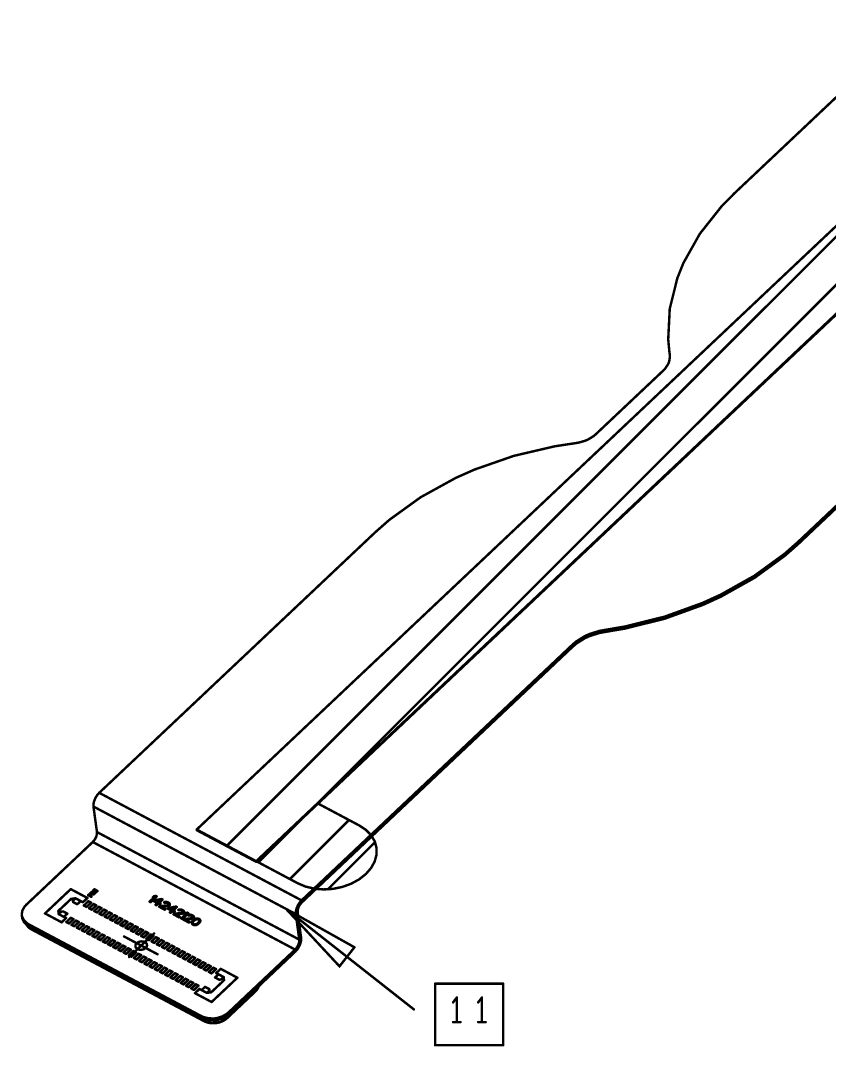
# Model space of a CAD drawing. Header units: millimetres. Extents: x 3362 to 3827, y -139 to 191.
# Drawn here: x 3568.8 to 3610.6, y 104.8 to 157.8 of the extents above; entities that cross this region are included whole.
import ezdxf

# ---------------------------------------------------------------- set-up
doc = ezdxf.new("R2010")
doc.units = ezdxf.units.MM
doc.header["$LTSCALE"] = 23.1
doc.layers.get('0').update_dxf_attribs({"linetype": 'CONTINUOUS'})

# ---------------------------------------------------------------- blocks, each defined once
blk = doc.blocks.new('PAD_R1')
at = {"const_width": 0.5}
blk.add_lwpolyline([(0.25, 0, 1), (-0.25, 0, 1)], format="xyb", close=True, dxfattribs=at)

msp = doc.modelspace()

# ---------------------------------------------------------------- linework, layer by layer
at = {"const_width": 0.127}
for points in [[(3605.699, 148.845), (3615.078, 157.698)], [(3619.162, 154.904), (3577.931, 115.984)], [(3579.495, 115.152), (3619.217, 154.875)], [(3581.12, 114.288), (3620.842, 154.011)], [(3581.004, 114.35), (3622.234, 153.27)], [(3581.008, 114.315), (3622.239, 153.236)], [(3605.699, 148.845), (3605.036, 148.173), (3603.907, 146.748), (3603.059, 145.238), (3602.747, 144.46), (3602.354, 142.881), (3602.275, 141.297), (3602.337, 140.636)], [(3602.356, 140.502), (3602.363, 140.392), (3602.322, 140.145), (3602.274, 140.023), (3602.122, 139.793), (3602.022, 139.687)], [(3602.337, 140.636), (3602.356, 140.502)], [(3602.022, 139.687), (3598.538, 136.399)], [(3598.538, 136.399), (3598.423, 136.301), (3598.153, 136.133), (3598.002, 136.066), (3597.678, 135.97), (3597.51, 135.941)], [(3597.51, 135.941), (3596.426, 135.776), (3594.302, 135.28), (3592.272, 134.572), (3591.305, 134.142), (3589.494, 133.144), (3587.878, 131.977), (3587.154, 131.339)], [(3612.468, 134.132), (3608.985, 130.844)], [(3612.482, 134.029), (3608.999, 130.74)], [(3572.898, 117.88), (3587.154, 131.339)], [(3608.985, 130.844), (3608.284, 130.224), (3606.723, 129.089), (3604.977, 128.11), (3604.046, 127.686), (3602.089, 126.977), (3600.04, 126.467), (3598.993, 126.29)], [(3608.985, 130.844), (3608.999, 130.74)], [(3608.999, 130.74), (3608.297, 130.121), (3606.737, 128.985), (3604.991, 128.007), (3604.06, 127.582), (3602.104, 126.874), (3600.054, 126.364), (3599.007, 126.186)], [(3597.338, 125.536), (3597.525, 125.695), (3597.959, 125.967), (3598.201, 126.078), (3598.721, 126.24), (3598.993, 126.29)], [(3597.352, 125.433), (3597.539, 125.591), (3597.973, 125.864), (3598.215, 125.974), (3598.735, 126.137), (3599.007, 126.186)], [(3598.993, 126.29), (3599.007, 126.186)], [(3583.344, 112.326), (3597.338, 125.536)], [(3597.338, 125.536), (3597.352, 125.433)], [(3583.358, 112.222), (3597.352, 125.433)], [(3572.898, 117.88), (3572.792, 117.76), (3572.702, 117.615), (3572.637, 117.458), (3572.602, 117.306), (3572.601, 117.172)], [(3572.898, 117.88), (3583.344, 112.326)], [(3572.601, 117.172), (3583.047, 111.618)], [(3572.781, 115.855), (3572.601, 117.172)], [(3584.171, 117.339), (3586.321, 116.195)], [(3577.936, 115.949), (3577.931, 115.984)], [(3577.931, 115.984), (3581.004, 114.35), (3583.155, 113.206)], [(3582.745, 113.424), (3585.795, 116.475)], [(3583.155, 113.206), (3583.558, 113.036), (3584.006, 112.93), (3584.482, 112.891), (3584.976, 112.922), (3585.453, 113.021), (3585.902, 113.184), (3586.307, 113.404), (3586.658, 113.68), (3586.929, 113.989), (3587.117, 114.326), (3587.214, 114.677), (3587.215, 115.036), (3587.122, 115.375), (3586.938, 115.688), (3586.67, 115.964), (3586.321, 116.195)], [(3572.781, 115.855), (3572.778, 115.746), (3572.746, 115.622), (3572.719, 115.558), (3572.649, 115.438), (3572.565, 115.34)], [(3583.227, 110.3), (3572.781, 115.855)], [(3577.936, 115.949), (3581.008, 114.315)], [(3569.126, 112.094), (3572.565, 115.34)], [(3583.012, 109.785), (3572.565, 115.34)], [(3584.705, 112.896), (3587.14, 115.331)], [(3581.008, 114.315), (3581.004, 114.35)], [(3570.098, 111.651), (3571.428, 112.907)], [(3571.428, 112.907), (3572.289, 112.449)], [(3572.58, 112.832), (3572.596, 112.847)], [(3572.715, 112.76), (3572.58, 112.832)], [(3572.596, 112.847), (3572.755, 112.763)], [(3572.634, 112.883), (3572.651, 112.898)], [(3572.641, 112.855), (3572.634, 112.883)], [(3572.668, 112.841), (3572.641, 112.855)], [(3572.651, 112.898), (3572.809, 112.814)], [(3572.661, 112.869), (3572.668, 112.841)], [(3572.793, 112.799), (3572.661, 112.869)], [(3572.809, 112.814), (3572.793, 112.799)], [(3571.446, 112.402), (3570.787, 111.78)], [(3571.673, 112.435), (3571.446, 112.402)], [(3571.54, 112.31), (3571.673, 112.435)], [(3571.55, 112.239), (3571.54, 112.31)], [(3572.058, 112.231), (3571.673, 112.435)], [(3571.942, 112.292), (3571.765, 112.125)], [(3572.289, 112.449), (3572.058, 112.231)], [(3572.105, 112.061), (3572.339, 112.282)], [(3572.327, 112.593), (3572.392, 112.654)], [(3572.485, 112.508), (3572.327, 112.593)], [(3572.339, 112.282), (3572.478, 112.209)], [(3572.412, 112.648), (3572.36, 112.599)], [(3572.36, 112.599), (3572.41, 112.572)], [(3572.392, 112.654), (3572.409, 112.665), (3572.43, 112.67)], [(3572.41, 112.572), (3572.462, 112.621)], [(3572.423, 112.654), (3572.412, 112.648)], [(3572.435, 112.655), (3572.423, 112.654)], [(3572.43, 112.67), (3572.452, 112.671)], [(3572.48, 112.608), (3572.431, 112.561)], [(3572.431, 112.561), (3572.502, 112.524)], [(3572.448, 112.653), (3572.435, 112.655)], [(3572.458, 112.647), (3572.448, 112.653)], [(3572.449, 112.708), (3572.465, 112.724)], [(3572.608, 112.624), (3572.449, 112.708)], [(3572.452, 112.671), (3572.464, 112.668)], [(3572.466, 112.639), (3572.458, 112.647)], [(3572.462, 112.621), (3572.467, 112.63)], [(3572.464, 112.668), (3572.478, 112.661)], [(3572.465, 112.724), (3572.624, 112.639)], [(3572.467, 112.63), (3572.466, 112.639)], [(3572.478, 112.661), (3572.485, 112.653)], [(3572.49, 112.622), (3572.48, 112.608)], [(3572.485, 112.653), (3572.491, 112.638)], [(3572.502, 112.524), (3572.485, 112.508)], [(3572.487, 112.744), (3572.512, 112.767)], [(3572.646, 112.66), (3572.487, 112.744)], [(3572.491, 112.638), (3572.49, 112.622)], [(3572.512, 112.767), (3572.715, 112.76)], [(3572.524, 112.749), (3572.662, 112.675)], [(3572.73, 112.74), (3572.524, 112.749)], [(3572.624, 112.639), (3572.608, 112.624)], [(3572.662, 112.675), (3572.646, 112.66)], [(3572.755, 112.763), (3572.73, 112.74)], [(3575.5, 112.26), (3575.763, 112.508)], [(3575.548, 112.234), (3575.5, 112.26)], [(3575.865, 112.533), (3575.548, 112.234)], [(3575.668, 112.489), (3575.721, 112.54)], [(3575.763, 112.508), (3575.668, 112.489)], [(3575.706, 112.289), (3575.747, 112.327)], [(3575.899, 112.187), (3575.706, 112.289)], [(3575.721, 112.54), (3575.817, 112.559)], [(3575.747, 112.327), (3576.121, 112.397)], [(3575.803, 112.298), (3576.067, 112.346)], [(3575.939, 112.225), (3575.803, 112.298)], [(3575.817, 112.559), (3575.865, 112.533)], [(3576.067, 112.346), (3575.939, 112.225)], [(3576.169, 112.371), (3575.987, 112.2)], [(3576.121, 112.397), (3576.169, 112.371)], [(3583.047, 111.618), (3583.048, 111.751), (3583.083, 111.903), (3583.149, 112.06), (3583.239, 112.206), (3583.344, 112.326)], [(3583.344, 112.326), (3583.358, 112.222)], [(3569.126, 112.094), (3569.044, 112.004), (3568.932, 111.808), (3568.899, 111.602), (3568.903, 111.55)], [(3570.787, 111.78), (3570.806, 111.616)], [(3570.939, 111.742), (3570.806, 111.616)], [(3571.037, 111.755), (3570.939, 111.742)], [(3571.252, 111.641), (3571.037, 111.755)], [(3571.765, 112.125), (3571.55, 112.239)], [(3572.243, 111.987), (3572.105, 112.061)], [(3572.478, 112.209), (3572.243, 111.987)], [(3572.374, 111.918), (3572.608, 112.139)], [(3572.512, 111.844), (3572.374, 111.918)], [(3572.747, 112.066), (3572.512, 111.844)], [(3572.608, 112.139), (3572.747, 112.066)], [(3572.643, 111.775), (3572.877, 111.996)], [(3572.781, 111.701), (3572.643, 111.775)], [(3573.015, 111.923), (3572.781, 111.701)], [(3572.877, 111.996), (3573.015, 111.923)], [(3572.912, 111.632), (3573.146, 111.853)], [(3573.284, 111.78), (3573.05, 111.558)], [(3573.146, 111.853), (3573.284, 111.78)], [(3575.804, 112.098), (3575.899, 112.187)], [(3575.852, 112.073), (3575.804, 112.098)], [(3575.947, 112.162), (3575.852, 112.073)], [(3576.027, 112.119), (3575.947, 112.162)], [(3575.987, 112.2), (3576.067, 112.157)], [(3575.996, 111.996), (3576.03, 112.028)], [(3576.284, 111.843), (3575.996, 111.996)], [(3576.067, 112.157), (3576.027, 112.119)], [(3576.03, 112.028), (3576.422, 112.068)], [(3576.442, 112.027), (3576.094, 111.994)], [(3576.094, 111.994), (3576.318, 111.875)], [(3576.247, 112.221), (3576.282, 112.242)], [(3576.287, 112.199), (3576.247, 112.221)], [(3576.282, 112.242), (3576.34, 112.25)], [(3576.318, 111.875), (3576.284, 111.843)], [(3576.323, 112.21), (3576.287, 112.199)], [(3576.36, 112.21), (3576.323, 112.21)], [(3576.34, 112.25), (3576.386, 112.246)], [(3576.407, 112.195), (3576.36, 112.21)], [(3576.386, 112.246), (3576.449, 112.223)], [(3576.439, 112.178), (3576.407, 112.195)], [(3576.422, 112.068), (3576.465, 112.085)], [(3576.472, 112.15), (3576.439, 112.178)], [(3576.478, 112.038), (3576.442, 112.027)], [(3576.443, 111.898), (3576.483, 111.936)], [(3576.635, 111.796), (3576.443, 111.898)], [(3576.449, 112.223), (3576.481, 112.206)], [(3576.465, 112.085), (3576.479, 112.097)], [(3576.483, 112.125), (3576.472, 112.15)], [(3576.479, 112.097), (3576.483, 112.125)], [(3576.513, 112.059), (3576.478, 112.038)], [(3576.481, 112.206), (3576.522, 112.174)], [(3576.483, 111.936), (3576.857, 112.006)], [(3576.527, 112.072), (3576.513, 112.059)], [(3576.522, 112.174), (3576.541, 112.144)], [(3576.546, 112.101), (3576.527, 112.072)], [(3576.539, 111.906), (3576.803, 111.955)], [(3576.675, 111.834), (3576.539, 111.906)], [(3576.541, 112.144), (3576.546, 112.101)], [(3576.54, 111.707), (3576.635, 111.796)], [(3576.683, 111.77), (3576.588, 111.681)], [(3576.803, 111.955), (3576.675, 111.834)], [(3576.763, 111.728), (3576.683, 111.77)], [(3576.905, 111.98), (3576.723, 111.808)], [(3576.723, 111.808), (3576.803, 111.766)], [(3576.803, 111.766), (3576.763, 111.728)], [(3576.857, 112.006), (3576.905, 111.98)], [(3576.983, 111.829), (3577.018, 111.85)], [(3577.023, 111.808), (3576.983, 111.829)], [(3577.018, 111.85), (3577.077, 111.859)], [(3577.059, 111.819), (3577.023, 111.808)], [(3577.096, 111.818), (3577.059, 111.819)], [(3577.077, 111.859), (3577.122, 111.855)], [(3577.143, 111.804), (3577.096, 111.818)], [(3577.122, 111.855), (3577.185, 111.831)], [(3577.175, 111.787), (3577.143, 111.804)], [(3577.209, 111.759), (3577.175, 111.787)], [(3577.185, 111.831), (3577.217, 111.814)], [(3577.219, 111.734), (3577.209, 111.759)], [(3577.215, 111.706), (3577.219, 111.734)], [(3577.217, 111.814), (3577.258, 111.782)], [(3577.258, 111.782), (3577.277, 111.753)], [(3577.277, 111.753), (3577.282, 111.71)], [(3582.545, 111.885), (3589.144, 106.696)], [(3586.076, 109.904), (3582.545, 111.885)], [(3582.545, 111.885), (3585.303, 108.921), (3586.076, 109.904)], [(3583.142, 111.707), (3583.143, 111.804), (3583.168, 111.915), (3583.216, 112.029), (3583.282, 112.135), (3583.358, 112.222)], [(3568.917, 111.446), (3568.903, 111.55)], [(3568.903, 111.55), (3568.912, 111.501)], [(3568.912, 111.501), (3568.999, 111.311)], [(3568.917, 111.446), (3568.926, 111.397), (3569.013, 111.207), (3569.172, 111.048), (3569.275, 110.984)], [(3568.999, 111.311), (3569.158, 111.151), (3569.261, 111.087)], [(3570.958, 111.194), (3570.098, 111.651)], [(3570.806, 111.616), (3571.19, 111.412)], [(3571.19, 111.412), (3570.958, 111.194)], [(3571.075, 111.473), (3571.252, 111.641)], [(3571.434, 111.427), (3571.2, 111.206)], [(3571.2, 111.206), (3571.338, 111.132)], [(3571.338, 111.132), (3571.572, 111.354)], [(3571.572, 111.354), (3571.434, 111.427)], [(3571.703, 111.284), (3571.468, 111.063)], [(3571.607, 110.989), (3571.841, 111.211)], [(3571.841, 111.211), (3571.703, 111.284)], [(3573.05, 111.558), (3572.912, 111.632)], [(3573.18, 111.489), (3573.415, 111.71)], [(3573.319, 111.415), (3573.18, 111.489)], [(3573.553, 111.637), (3573.319, 111.415)], [(3573.415, 111.71), (3573.553, 111.637)], [(3573.449, 111.346), (3573.684, 111.567)], [(3573.588, 111.273), (3573.449, 111.346)], [(3573.822, 111.494), (3573.588, 111.273)], [(3573.684, 111.567), (3573.822, 111.494)], [(3573.718, 111.203), (3573.953, 111.424)], [(3573.857, 111.13), (3573.718, 111.203)], [(3574.091, 111.351), (3573.857, 111.13)], [(3573.953, 111.424), (3574.091, 111.351)], [(3574.221, 111.281), (3573.987, 111.06)], [(3574.125, 110.987), (3574.36, 111.208)], [(3574.36, 111.208), (3574.221, 111.281)], [(3576.588, 111.681), (3576.54, 111.707)], [(3576.732, 111.605), (3576.766, 111.636)], [(3577.02, 111.451), (3576.732, 111.605)], [(3576.766, 111.636), (3577.158, 111.676)], [(3577.178, 111.636), (3576.83, 111.602)], [(3576.83, 111.602), (3577.054, 111.483)], [(3577.054, 111.483), (3577.02, 111.451)], [(3577.132, 111.392), (3577.395, 111.64)], [(3577.18, 111.366), (3577.132, 111.392)], [(3577.158, 111.676), (3577.201, 111.693)], [(3577.214, 111.646), (3577.178, 111.636)], [(3577.497, 111.665), (3577.18, 111.366)], [(3577.201, 111.693), (3577.215, 111.706)], [(3577.249, 111.668), (3577.214, 111.646)], [(3577.244, 111.332), (3577.278, 111.364)], [(3577.532, 111.179), (3577.244, 111.332)], [(3577.263, 111.681), (3577.249, 111.668)], [(3577.282, 111.71), (3577.263, 111.681)], [(3577.278, 111.364), (3577.67, 111.404)], [(3577.3, 111.621), (3577.354, 111.672)], [(3577.395, 111.64), (3577.3, 111.621)], [(3577.69, 111.364), (3577.342, 111.33)], [(3577.342, 111.33), (3577.566, 111.211)], [(3577.354, 111.672), (3577.449, 111.691)], [(3577.449, 111.691), (3577.497, 111.665)], [(3577.495, 111.557), (3577.53, 111.578)], [(3577.535, 111.536), (3577.495, 111.557)], [(3577.53, 111.578), (3577.589, 111.587)], [(3577.566, 111.211), (3577.532, 111.179)], [(3577.571, 111.546), (3577.535, 111.536)], [(3577.609, 111.546), (3577.571, 111.546)], [(3577.589, 111.587), (3577.634, 111.582)], [(3577.655, 111.531), (3577.609, 111.546)], [(3577.634, 111.582), (3577.697, 111.559)], [(3577.687, 111.514), (3577.655, 111.531)], [(3577.67, 111.404), (3577.713, 111.421)], [(3577.686, 111.207), (3577.675, 111.173)], [(3577.699, 111.23), (3577.686, 111.207)], [(3577.721, 111.487), (3577.687, 111.514)], [(3577.727, 111.374), (3577.69, 111.364)], [(3577.697, 111.559), (3577.729, 111.542)], [(3577.725, 111.266), (3577.699, 111.23)], [(3577.713, 111.421), (3577.727, 111.434)], [(3577.731, 111.461), (3577.721, 111.487)], [(3577.785, 111.323), (3577.725, 111.266)], [(3577.727, 111.434), (3577.731, 111.461)], [(3577.761, 111.395), (3577.727, 111.374)], [(3577.729, 111.542), (3577.77, 111.51)], [(3577.739, 111.209), (3577.73, 111.153)], [(3577.771, 111.251), (3577.739, 111.209)], [(3577.775, 111.408), (3577.761, 111.395)], [(3577.77, 111.51), (3577.789, 111.48)], [(3577.818, 111.295), (3577.771, 111.251)], [(3577.794, 111.438), (3577.775, 111.408)], [(3577.827, 111.351), (3577.785, 111.323)], [(3577.789, 111.48), (3577.794, 111.438)], [(3577.867, 111.33), (3577.818, 111.295)], [(3577.855, 111.366), (3577.827, 111.351)], [(3577.898, 111.383), (3577.855, 111.366)], [(3577.939, 111.351), (3577.867, 111.33)], [(3577.942, 111.389), (3577.898, 111.383)], [(3577.977, 111.351), (3577.939, 111.351)], [(3578.002, 111.387), (3577.942, 111.389)], [(3578.023, 111.336), (3577.977, 111.351)], [(3578.057, 111.367), (3578.002, 111.387)], [(3578.057, 111.308), (3578.023, 111.336)], [(3578.026, 111.185), (3578.059, 111.227)], [(3578.067, 111.283), (3578.057, 111.308)], [(3578.098, 111.336), (3578.057, 111.367)], [(3578.059, 111.227), (3578.067, 111.283)], [(3578.073, 111.17), (3578.099, 111.206)], [(3578.118, 111.295), (3578.098, 111.336)], [(3578.099, 111.206), (3578.111, 111.229)], [(3578.111, 111.229), (3578.122, 111.263)], [(3578.122, 111.263), (3578.118, 111.295)], [(3583.047, 111.618), (3583.142, 111.707)], [(3583.227, 110.3), (3583.047, 111.618)], [(3583.322, 110.39), (3583.142, 111.707)], [(3569.149, 111.067), (3569.145, 111.075)], [(3569.404, 110.825), (3569.149, 111.067), (3569.147, 111.072)], [(3569.404, 110.825), (3569.351, 110.856), (3569.3, 110.892), (3569.255, 110.931), (3569.214, 110.973), (3569.179, 111.018), (3569.149, 111.067)], [(3569.261, 111.087), (3578.171, 106.349)], [(3569.261, 111.087), (3569.275, 110.984)], [(3569.275, 110.984), (3578.185, 106.246)], [(3569.39, 110.922), (3569.404, 110.825)], [(3578.314, 106.087), (3569.404, 110.825)], [(3571.468, 111.063), (3571.607, 110.989)], [(3571.971, 111.141), (3571.737, 110.92)], [(3571.737, 110.92), (3571.875, 110.846)], [(3571.875, 110.846), (3572.11, 111.068)], [(3572.11, 111.068), (3571.971, 111.141)], [(3572.24, 110.998), (3572.006, 110.777)], [(3572.006, 110.777), (3572.144, 110.703)], [(3572.144, 110.703), (3572.379, 110.925)], [(3572.379, 110.925), (3572.24, 110.998)], [(3572.509, 110.855), (3572.275, 110.634)], [(3572.413, 110.561), (3572.648, 110.782)], [(3572.648, 110.782), (3572.509, 110.855)], [(3572.778, 110.712), (3572.544, 110.491)], [(3572.916, 110.639), (3572.778, 110.712)], [(3573.987, 111.06), (3574.125, 110.987)], [(3574.49, 111.138), (3574.256, 110.917)], [(3574.256, 110.917), (3574.394, 110.844)], [(3574.394, 110.844), (3574.629, 111.065)], [(3574.629, 111.065), (3574.49, 111.138)], [(3574.759, 110.995), (3574.525, 110.774)], [(3574.525, 110.774), (3574.663, 110.701)], [(3574.663, 110.701), (3574.897, 110.922)], [(3574.897, 110.922), (3574.759, 110.995)], [(3575.028, 110.852), (3574.794, 110.631)], [(3574.932, 110.558), (3575.166, 110.779)], [(3575.166, 110.779), (3575.028, 110.852)], [(3575.297, 110.709), (3575.063, 110.488)], [(3575.435, 110.636), (3575.297, 110.709)], [(3577.675, 111.173), (3577.679, 111.141)], [(3577.679, 111.141), (3577.699, 111.1)], [(3577.699, 111.1), (3577.741, 111.069)], [(3577.73, 111.153), (3577.741, 111.128)], [(3577.741, 111.128), (3577.774, 111.1)], [(3577.741, 111.069), (3577.795, 111.049)], [(3577.774, 111.1), (3577.821, 111.085)], [(3577.795, 111.049), (3577.855, 111.047)], [(3577.821, 111.085), (3577.858, 111.085)], [(3577.855, 111.047), (3577.9, 111.053)], [(3577.858, 111.085), (3577.931, 111.106)], [(3577.9, 111.053), (3577.942, 111.07)], [(3577.931, 111.106), (3577.979, 111.141)], [(3577.942, 111.07), (3577.971, 111.085)], [(3577.971, 111.085), (3578.013, 111.113)], [(3577.979, 111.141), (3578.026, 111.185)], [(3578.013, 111.113), (3578.073, 111.17)], [(3572.275, 110.634), (3572.413, 110.561)], [(3572.544, 110.491), (3572.682, 110.418)], [(3572.682, 110.418), (3572.916, 110.639)], [(3573.047, 110.569), (3572.813, 110.348)], [(3572.813, 110.348), (3572.951, 110.275)], [(3572.951, 110.275), (3573.185, 110.496)], [(3573.185, 110.496), (3573.047, 110.569)], [(3573.081, 110.205), (3573.316, 110.426)], [(3573.22, 110.132), (3573.081, 110.205)], [(3573.454, 110.353), (3573.22, 110.132)], [(3573.316, 110.426), (3573.454, 110.353)], [(3573.35, 110.062), (3573.585, 110.284)], [(3573.723, 110.21), (3573.489, 109.989)], [(3573.585, 110.284), (3573.723, 110.21)], [(3573.619, 109.919), (3573.854, 110.141)], [(3573.854, 110.141), (3573.992, 110.067)], [(3575.911, 109.542), (3574.18, 110.462)], [(3574.44, 109.402), (3575.73, 110.62)], [(3574.794, 110.631), (3574.932, 110.558)], [(3575.295, 109.869), (3575.328, 109.906), (3575.35, 109.947), (3575.362, 109.989), (3575.362, 110.032), (3575.351, 110.073), (3575.329, 110.11), (3575.297, 110.143), (3575.255, 110.171), (3575.206, 110.192), (3575.153, 110.204), (3575.096, 110.209), (3575.036, 110.205), (3574.979, 110.193), (3574.925, 110.174), (3574.876, 110.147), (3574.834, 110.114)], [(3575.063, 110.488), (3575.201, 110.415)], [(3575.201, 110.415), (3575.435, 110.636)], [(3575.566, 110.566), (3575.331, 110.345)], [(3575.331, 110.345), (3575.47, 110.272)], [(3575.47, 110.272), (3575.704, 110.493)], [(3575.704, 110.493), (3575.566, 110.566)], [(3575.6, 110.203), (3575.835, 110.424)], [(3575.738, 110.129), (3575.6, 110.203)], [(3575.973, 110.35), (3575.738, 110.129)], [(3575.835, 110.424), (3575.973, 110.35)], [(3575.869, 110.06), (3576.103, 110.281)], [(3576.242, 110.207), (3576.007, 109.986)], [(3576.103, 110.281), (3576.242, 110.207)], [(3576.138, 109.917), (3576.372, 110.138)], [(3576.372, 110.138), (3576.51, 110.064)], [(3583.012, 109.785), (3583.096, 109.883), (3583.165, 110.003), (3583.192, 110.067), (3583.225, 110.191), (3583.227, 110.3)], [(3583.025, 109.682), (3583.142, 109.817), (3583.237, 109.982), (3583.274, 110.069), (3583.319, 110.24), (3583.322, 110.39)], [(3583.227, 110.3), (3583.322, 110.39)], [(3573.489, 109.989), (3573.35, 110.062)], [(3573.757, 109.846), (3573.619, 109.919)], [(3573.992, 110.067), (3573.757, 109.846)], [(3573.888, 109.776), (3574.122, 109.998)], [(3574.026, 109.703), (3573.888, 109.776)], [(3574.26, 109.924), (3574.026, 109.703)], [(3574.122, 109.998), (3574.26, 109.924)], [(3574.157, 109.633), (3574.391, 109.855)], [(3574.295, 109.56), (3574.157, 109.633)], [(3574.529, 109.781), (3574.295, 109.56)], [(3574.391, 109.855), (3574.529, 109.781)], [(3574.426, 109.491), (3574.66, 109.712)], [(3574.798, 109.638), (3574.564, 109.417)], [(3574.66, 109.712), (3574.798, 109.638)], [(3574.834, 110.114), (3574.802, 110.077), (3574.779, 110.037), (3574.768, 109.994), (3574.767, 109.952), (3574.779, 109.911), (3574.801, 109.873), (3574.833, 109.84), (3574.875, 109.812), (3574.923, 109.792), (3574.977, 109.779), (3575.034, 109.775), (3575.093, 109.778), (3575.15, 109.79), (3575.205, 109.81), (3575.253, 109.836), (3575.295, 109.869)], [(3576.007, 109.986), (3575.869, 110.06)], [(3576.276, 109.843), (3576.138, 109.917)], [(3576.51, 110.064), (3576.276, 109.843)], [(3576.407, 109.774), (3576.641, 109.995)], [(3576.545, 109.7), (3576.407, 109.774)], [(3576.779, 109.921), (3576.545, 109.7)], [(3576.641, 109.995), (3576.779, 109.921)], [(3576.675, 109.631), (3576.91, 109.852)], [(3576.814, 109.557), (3576.675, 109.631)], [(3577.048, 109.778), (3576.814, 109.557)], [(3576.91, 109.852), (3577.048, 109.778)], [(3577.179, 109.709), (3576.944, 109.488)], [(3577.083, 109.414), (3577.317, 109.635)], [(3577.317, 109.635), (3577.179, 109.709)], [(3579.572, 106.539), (3583.012, 109.785)], [(3579.587, 106.435), (3583.025, 109.682)], [(3583.012, 109.785), (3583.025, 109.682)], [(3574.564, 109.417), (3574.426, 109.491)], [(3574.929, 109.569), (3574.695, 109.348)], [(3574.695, 109.348), (3574.833, 109.274)], [(3574.833, 109.274), (3575.067, 109.495)], [(3575.067, 109.495), (3574.929, 109.569)], [(3575.198, 109.426), (3574.963, 109.205)], [(3574.963, 109.205), (3575.102, 109.131)], [(3575.102, 109.131), (3575.336, 109.352)], [(3575.336, 109.352), (3575.198, 109.426)], [(3575.466, 109.283), (3575.232, 109.062)], [(3575.37, 108.988), (3575.605, 109.209)], [(3575.605, 109.209), (3575.466, 109.283)], [(3575.735, 109.14), (3575.501, 108.919)], [(3575.874, 109.066), (3575.735, 109.14)], [(3576.944, 109.488), (3577.083, 109.414)], [(3577.448, 109.566), (3577.213, 109.345)], [(3577.213, 109.345), (3577.351, 109.271)], [(3577.351, 109.271), (3577.586, 109.492)], [(3577.586, 109.492), (3577.448, 109.566)], [(3577.716, 109.423), (3577.482, 109.202)], [(3577.482, 109.202), (3577.62, 109.128)], [(3577.62, 109.128), (3577.855, 109.349)], [(3577.855, 109.349), (3577.716, 109.423)], [(3577.985, 109.28), (3577.751, 109.059)], [(3577.889, 108.985), (3578.124, 109.207)], [(3578.124, 109.207), (3577.985, 109.28)], [(3578.254, 109.137), (3578.02, 108.916)], [(3578.392, 109.064), (3578.254, 109.137)], [(3575.232, 109.062), (3575.37, 108.988)], [(3575.501, 108.919), (3575.639, 108.845)], [(3575.639, 108.845), (3575.874, 109.066)], [(3576.004, 108.997), (3575.77, 108.776)], [(3575.77, 108.776), (3575.908, 108.702)], [(3575.908, 108.702), (3576.142, 108.923)], [(3576.142, 108.923), (3576.004, 108.997)], [(3576.039, 108.633), (3576.273, 108.854)], [(3576.177, 108.559), (3576.039, 108.633)], [(3576.411, 108.78), (3576.177, 108.559)], [(3576.273, 108.854), (3576.411, 108.78)], [(3576.307, 108.49), (3576.542, 108.711)], [(3576.68, 108.637), (3576.446, 108.416)], [(3576.542, 108.711), (3576.68, 108.637)], [(3576.576, 108.347), (3576.811, 108.568)], [(3576.811, 108.568), (3576.949, 108.495)], [(3577.751, 109.059), (3577.889, 108.985)], [(3578.02, 108.916), (3578.158, 108.842)], [(3578.158, 108.842), (3578.392, 109.064)], [(3578.523, 108.994), (3578.289, 108.773)], [(3578.289, 108.773), (3578.427, 108.699)], [(3578.427, 108.699), (3578.661, 108.921)], [(3578.661, 108.921), (3578.523, 108.994)], [(3578.792, 108.851), (3578.557, 108.63)], [(3578.557, 108.63), (3578.696, 108.556)], [(3578.696, 108.556), (3578.93, 108.778)], [(3578.93, 108.778), (3578.792, 108.851)], [(3579.171, 108.79), (3578.94, 108.572)], [(3578.94, 108.572), (3579.324, 108.367)], [(3580.031, 108.332), (3579.171, 108.79)], [(3576.446, 108.416), (3576.307, 108.49)], [(3576.715, 108.273), (3576.576, 108.347)], [(3576.949, 108.495), (3576.715, 108.273)], [(3576.845, 108.204), (3577.08, 108.425)], [(3576.984, 108.13), (3576.845, 108.204)], [(3577.218, 108.352), (3576.984, 108.13)], [(3577.08, 108.425), (3577.218, 108.352)], [(3577.114, 108.061), (3577.348, 108.282)], [(3577.252, 107.987), (3577.114, 108.061)], [(3577.487, 108.209), (3577.252, 107.987)], [(3577.348, 108.282), (3577.487, 108.209)], [(3577.383, 107.918), (3577.617, 108.139)], [(3577.756, 108.066), (3577.521, 107.844)], [(3577.617, 108.139), (3577.756, 108.066)], [(3579.342, 108.203), (3578.684, 107.581)], [(3578.701, 107.077), (3580.031, 108.332)], [(3578.878, 108.343), (3579.055, 108.51)], [(3579.093, 108.228), (3578.878, 108.343)], [(3579.191, 108.242), (3579.093, 108.228)], [(3579.324, 108.367), (3579.191, 108.242)], [(3579.324, 108.367), (3579.342, 108.203)], [(3590.243, 104.845), (3590.243, 108.026)], [(3590.243, 108.026), (3593.753, 108.026)], [(3593.753, 108.026), (3593.753, 104.845)], [(3577.521, 107.844), (3577.383, 107.918)], [(3577.652, 107.775), (3577.886, 107.996)], [(3577.79, 107.701), (3577.652, 107.775)], [(3578.024, 107.923), (3577.79, 107.701)], [(3578.072, 107.752), (3577.841, 107.534)], [(3577.841, 107.534), (3578.701, 107.077)], [(3577.886, 107.996), (3578.024, 107.923)], [(3578.456, 107.548), (3578.072, 107.752)], [(3578.365, 107.859), (3578.187, 107.691)], [(3578.58, 107.744), (3578.365, 107.859)], [(3578.456, 107.548), (3578.589, 107.674)], [(3578.684, 107.581), (3578.456, 107.548)], [(3578.589, 107.674), (3578.58, 107.744)], [(3580.962, 107.623), (3579.505, 106.248), (3579.458, 106.207), (3579.404, 106.167), (3579.346, 106.13), (3579.284, 106.097), (3579.219, 106.067), (3579.149, 106.041)], [(3580.949, 107.721), (3580.962, 107.623)], [(3581.137, 107.899), (3581.12, 107.85), (3581.099, 107.802), (3581.072, 107.755), (3581.04, 107.71), (3581.003, 107.666), (3580.962, 107.623)], [(3581.117, 107.88), (3580.962, 107.623)], [(3591.36, 107.311), (3591.167, 107.057)], [(3591.36, 106.041), (3591.36, 107.311)], [(3592.656, 107.311), (3592.463, 107.057)], [(3592.656, 106.041), (3592.656, 107.311)], [(3578.171, 106.349), (3578.287, 106.297), (3578.547, 106.234), (3578.829, 106.228), (3578.97, 106.247), (3579.24, 106.327), (3579.474, 106.458), (3579.572, 106.539)], [(3578.185, 106.246), (3578.301, 106.194), (3578.561, 106.13), (3578.843, 106.125), (3578.984, 106.144), (3579.254, 106.224), (3579.489, 106.354), (3579.587, 106.435)], [(3579.572, 106.539), (3579.587, 106.435)], [(3578.171, 106.349), (3578.185, 106.246)], [(3578.299, 106.195), (3578.314, 106.087)], [(3579.505, 106.248), (3579.148, 106.041), (3578.713, 105.982), (3578.314, 106.087)], [(3578.713, 105.982), (3578.641, 105.988), (3578.57, 105.999), (3578.502, 106.015), (3578.436, 106.035), (3578.373, 106.059), (3578.314, 106.087)], [(3579.149, 106.041), (3579.079, 106.02), (3579.007, 106.003), (3578.934, 105.991), (3578.86, 105.983), (3578.786, 105.98), (3578.713, 105.982)], [(3579.49, 106.356), (3579.505, 106.248)], [(3591.167, 106.041), (3591.553, 106.041)], [(3592.463, 106.041), (3592.849, 106.041)], [(3593.753, 104.845), (3590.243, 104.845)]]:
    msp.add_lwpolyline(points, dxfattribs=at)

# ---------------------------------------------------------------- block references
at = {"xscale": 0.127, "yscale": 0.127}
for p in [(3605.699, 148.845), (3605.699, 148.845), (3602.337, 140.636), (3602.337, 140.636), (3602.356, 140.502), (3602.356, 140.502), (3602.022, 139.687), (3602.022, 139.687), (3598.538, 136.399), (3598.538, 136.399), (3597.51, 135.941), (3597.51, 135.941), (3587.154, 131.339), (3587.154, 131.339), (3608.985, 130.844), (3608.985, 130.844), (3608.985, 130.844), (3608.999, 130.74), (3608.999, 130.74), (3608.999, 130.74), (3598.993, 126.29), (3598.993, 126.29), (3598.993, 126.29), (3599.007, 126.186), (3599.007, 126.186), (3599.007, 126.186), (3597.338, 125.536), (3597.338, 125.536), (3597.338, 125.536), (3597.352, 125.433), (3597.352, 125.433), (3597.352, 125.433), (3572.898, 117.88), (3572.898, 117.88), (3572.898, 117.88), (3572.601, 117.172), (3572.601, 117.172), (3572.601, 117.172), (3584.171, 117.339), (3577.931, 115.984), (3577.931, 115.984), (3577.931, 115.984), (3585.795, 116.475), (3586.321, 116.195), (3586.321, 116.195), (3572.781, 115.855), (3572.781, 115.855), (3572.781, 115.855), (3577.936, 115.949), (3577.936, 115.949), (3572.565, 115.34), (3572.565, 115.34), (3572.565, 115.34), (3579.495, 115.152), (3587.14, 115.331), (3581.004, 114.35), (3581.004, 114.35), (3581.008, 114.315), (3581.008, 114.315), (3581.008, 114.315), (3581.12, 114.288), (3582.745, 113.424), (3571.428, 112.907), (3571.428, 112.907), (3572.58, 112.832), (3572.58, 112.832), (3572.596, 112.847), (3572.596, 112.847), (3572.634, 112.883), (3572.634, 112.883), (3572.641, 112.855), (3572.641, 112.855), (3572.651, 112.898), (3572.651, 112.898), (3572.661, 112.869), (3572.661, 112.869), (3572.668, 112.841), (3572.668, 112.841), (3572.793, 112.799), (3572.793, 112.799), (3572.809, 112.814), (3572.809, 112.814), (3583.155, 113.206), (3583.155, 113.206), (3584.705, 112.896), (3571.446, 112.402), (3571.446, 112.402), (3571.54, 112.31), (3571.54, 112.31), (3571.673, 112.435), (3571.673, 112.435), (3571.673, 112.435), (3571.942, 112.292), (3572.289, 112.449), (3572.289, 112.449), (3572.327, 112.593), (3572.327, 112.593), (3572.339, 112.282), (3572.339, 112.282), (3572.36, 112.599), (3572.36, 112.599), (3572.392, 112.654), (3572.392, 112.654), (3572.41, 112.572), (3572.41, 112.572), (3572.412, 112.648), (3572.412, 112.648), (3572.423, 112.654), (3572.423, 112.654), (3572.43, 112.67), (3572.43, 112.67), (3572.431, 112.561), (3572.431, 112.561), (3572.435, 112.655), (3572.435, 112.655), (3572.448, 112.653), (3572.448, 112.653), (3572.449, 112.708), (3572.449, 112.708), (3572.452, 112.671), (3572.452, 112.671), (3572.458, 112.647), (3572.458, 112.647), (3572.462, 112.621), (3572.462, 112.621), (3572.464, 112.668), (3572.464, 112.668), (3572.465, 112.724), (3572.465, 112.724), (3572.466, 112.639), (3572.466, 112.639), (3572.467, 112.63), (3572.467, 112.63), (3572.478, 112.661), (3572.478, 112.661), (3572.48, 112.608), (3572.48, 112.608), (3572.485, 112.653), (3572.485, 112.653), (3572.485, 112.508), (3572.485, 112.508), (3572.487, 112.744), (3572.487, 112.744), (3572.49, 112.622), (3572.49, 112.622), (3572.491, 112.638), (3572.491, 112.638), (3572.502, 112.524), (3572.502, 112.524), (3572.512, 112.767), (3572.512, 112.767), (3572.524, 112.749), (3572.524, 112.749), (3572.608, 112.624), (3572.608, 112.624), (3572.624, 112.639), (3572.624, 112.639), (3572.646, 112.66), (3572.646, 112.66), (3572.662, 112.675), (3572.662, 112.675), (3572.715, 112.76), (3572.715, 112.76), (3572.73, 112.74), (3572.73, 112.74), (3572.755, 112.763), (3572.755, 112.763), (3575.5, 112.26), (3575.5, 112.26), (3575.668, 112.489), (3575.668, 112.489), (3575.706, 112.289), (3575.706, 112.289), (3575.721, 112.54), (3575.721, 112.54), (3575.747, 112.327), (3575.747, 112.327), (3575.763, 112.508), (3575.763, 112.508), (3575.803, 112.298), (3575.803, 112.298), (3575.817, 112.559), (3575.817, 112.559), (3575.865, 112.533), (3575.865, 112.533), (3576.067, 112.346), (3576.067, 112.346), (3576.121, 112.397), (3576.121, 112.397), (3576.169, 112.371), (3576.169, 112.371), (3583.344, 112.326), (3583.344, 112.326), (3583.344, 112.326), (3583.344, 112.326), (3569.126, 112.094), (3569.126, 112.094), (3570.787, 111.78), (3570.787, 111.78), (3570.939, 111.742), (3570.939, 111.742), (3571.037, 111.755), (3571.037, 111.755), (3571.55, 112.239), (3571.55, 112.239), (3571.765, 112.125), (3571.765, 112.125), (3572.058, 112.231), (3572.058, 112.231), (3572.105, 112.061), (3572.105, 112.061), (3572.243, 111.987), (3572.243, 111.987), (3572.374, 111.918), (3572.374, 111.918), (3572.478, 112.209), (3572.478, 112.209), (3572.512, 111.844), (3572.512, 111.844), (3572.608, 112.139), (3572.608, 112.139), (3572.643, 111.775), (3572.643, 111.775), (3572.747, 112.066), (3572.747, 112.066), (3572.877, 111.996), (3572.877, 111.996), (3573.015, 111.923), (3573.015, 111.923), (3573.146, 111.853), (3573.146, 111.853), (3573.284, 111.78), (3573.284, 111.78), (3575.548, 112.234), (3575.548, 112.234), (3575.804, 112.098), (3575.804, 112.098), (3575.852, 112.073), (3575.852, 112.073), (3575.899, 112.187), (3575.899, 112.187), (3575.939, 112.225), (3575.939, 112.225), (3575.947, 112.162), (3575.947, 112.162), (3575.987, 112.2), (3575.987, 112.2), (3575.996, 111.996), (3575.996, 111.996), (3576.027, 112.119), (3576.027, 112.119), (3576.03, 112.028), (3576.03, 112.028), (3576.067, 112.157), (3576.067, 112.157), (3576.094, 111.994), (3576.094, 111.994), (3576.247, 112.221), (3576.247, 112.221), (3576.282, 112.242), (3576.282, 112.242), (3576.284, 111.843), (3576.284, 111.843), (3576.287, 112.199), (3576.287, 112.199), (3576.318, 111.875), (3576.318, 111.875), (3576.323, 112.21), (3576.323, 112.21), (3576.34, 112.25), (3576.34, 112.25), (3576.36, 112.21), (3576.36, 112.21), (3576.386, 112.246), (3576.386, 112.246), (3576.407, 112.195), (3576.407, 112.195), (3576.422, 112.068), (3576.422, 112.068), (3576.439, 112.178), (3576.439, 112.178), (3576.442, 112.027), (3576.442, 112.027), (3576.443, 111.898), (3576.443, 111.898), (3576.449, 112.223), (3576.449, 112.223), (3576.465, 112.085), (3576.465, 112.085), (3576.472, 112.15), (3576.472, 112.15), (3576.479, 112.097), (3576.479, 112.097), (3576.478, 112.038), (3576.478, 112.038), (3576.481, 112.206), (3576.481, 112.206), (3576.483, 112.125), (3576.483, 112.125), (3576.483, 111.936), (3576.483, 111.936), (3576.513, 112.059), (3576.513, 112.059), (3576.522, 112.174), (3576.522, 112.174), (3576.527, 112.072), (3576.527, 112.072), (3576.539, 111.906), (3576.539, 111.906), (3576.541, 112.144), (3576.541, 112.144), (3576.546, 112.101), (3576.546, 112.101), (3576.635, 111.796), (3576.635, 111.796), (3576.675, 111.834), (3576.675, 111.834), (3576.683, 111.77), (3576.683, 111.77), (3576.723, 111.808), (3576.723, 111.808), (3576.763, 111.728), (3576.763, 111.728), (3576.803, 111.955), (3576.803, 111.955), (3576.803, 111.766), (3576.803, 111.766), (3576.857, 112.006), (3576.857, 112.006), (3576.905, 111.98), (3576.905, 111.98), (3576.983, 111.829), (3576.983, 111.829), (3577.018, 111.85), (3577.018, 111.85), (3577.023, 111.808), (3577.023, 111.808), (3577.059, 111.819), (3577.059, 111.819), (3577.077, 111.859), (3577.077, 111.859), (3577.096, 111.818), (3577.096, 111.818), (3577.122, 111.855), (3577.122, 111.855), (3577.143, 111.804), (3577.143, 111.804), (3577.175, 111.787), (3577.175, 111.787), (3577.185, 111.831), (3577.185, 111.831), (3577.209, 111.759), (3577.209, 111.759), (3577.217, 111.814), (3577.217, 111.814), (3577.219, 111.734), (3577.219, 111.734), (3577.258, 111.782), (3577.258, 111.782), (3577.277, 111.753), (3577.277, 111.753), (3582.545, 111.885), (3582.545, 111.885), (3582.545, 111.885), (3583.358, 112.222), (3583.358, 112.222), (3583.358, 112.222), (3568.903, 111.55), (3568.903, 111.55), (3568.903, 111.55), (3568.912, 111.501), (3568.912, 111.501), (3568.917, 111.446), (3568.917, 111.446), (3568.999, 111.311), (3568.999, 111.311), (3570.098, 111.651), (3570.098, 111.651), (3570.806, 111.616), (3570.806, 111.616), (3570.806, 111.616), (3571.075, 111.473), (3571.19, 111.412), (3571.19, 111.412), (3571.2, 111.206), (3571.2, 111.206), (3571.252, 111.641), (3571.252, 111.641), (3571.434, 111.427), (3571.434, 111.427), (3571.572, 111.354), (3571.572, 111.354), (3571.703, 111.284), (3571.703, 111.284), (3571.841, 111.211), (3571.841, 111.211), (3572.781, 111.701), (3572.781, 111.701), (3572.912, 111.632), (3572.912, 111.632), (3573.05, 111.558), (3573.05, 111.558), (3573.18, 111.489), (3573.18, 111.489), (3573.319, 111.415), (3573.319, 111.415), (3573.415, 111.71), (3573.415, 111.71), (3573.449, 111.346), (3573.449, 111.346), (3573.553, 111.637), (3573.553, 111.637), (3573.588, 111.273), (3573.588, 111.273), (3573.684, 111.567), (3573.684, 111.567), (3573.718, 111.203), (3573.718, 111.203), (3573.822, 111.494), (3573.822, 111.494), (3573.953, 111.424), (3573.953, 111.424), (3574.091, 111.351), (3574.091, 111.351), (3574.221, 111.281), (3574.221, 111.281), (3574.36, 111.208), (3574.36, 111.208), (3576.54, 111.707), (3576.54, 111.707), (3576.588, 111.681), (3576.588, 111.681), (3576.732, 111.605), (3576.732, 111.605), (3576.766, 111.636), (3576.766, 111.636), (3576.83, 111.602), (3576.83, 111.602), (3577.02, 111.451), (3577.02, 111.451), (3577.054, 111.483), (3577.054, 111.483), (3577.132, 111.392), (3577.132, 111.392), (3577.158, 111.676), (3577.158, 111.676), (3577.178, 111.636), (3577.178, 111.636), (3577.18, 111.366), (3577.18, 111.366), (3577.201, 111.693), (3577.201, 111.693), (3577.215, 111.706), (3577.215, 111.706), (3577.214, 111.646), (3577.214, 111.646), (3577.244, 111.332), (3577.244, 111.332), (3577.249, 111.668), (3577.249, 111.668), (3577.263, 111.681), (3577.263, 111.681), (3577.278, 111.364), (3577.278, 111.364), (3577.282, 111.71), (3577.282, 111.71), (3577.3, 111.621), (3577.3, 111.621), (3577.342, 111.33), (3577.342, 111.33), (3577.354, 111.672), (3577.354, 111.672), (3577.395, 111.64), (3577.395, 111.64), (3577.449, 111.691), (3577.449, 111.691), (3577.495, 111.557), (3577.495, 111.557), (3577.497, 111.665), (3577.497, 111.665), (3577.53, 111.578), (3577.53, 111.578), (3577.535, 111.536), (3577.535, 111.536), (3577.566, 111.211), (3577.566, 111.211), (3577.571, 111.546), (3577.571, 111.546), (3577.589, 111.587), (3577.589, 111.587), (3577.609, 111.546), (3577.609, 111.546), (3577.634, 111.582), (3577.634, 111.582), (3577.655, 111.531), (3577.655, 111.531), (3577.67, 111.404), (3577.67, 111.404), (3577.686, 111.207), (3577.686, 111.207), (3577.687, 111.514), (3577.687, 111.514), (3577.69, 111.364), (3577.69, 111.364), (3577.697, 111.559), (3577.697, 111.559), (3577.699, 111.23), (3577.699, 111.23), (3577.713, 111.421), (3577.713, 111.421), (3577.721, 111.487), (3577.721, 111.487), (3577.725, 111.266), (3577.725, 111.266), (3577.727, 111.434), (3577.727, 111.434), (3577.727, 111.374), (3577.727, 111.374), (3577.729, 111.542), (3577.729, 111.542), (3577.731, 111.461), (3577.731, 111.461), (3577.739, 111.209), (3577.739, 111.209), (3577.761, 111.395), (3577.761, 111.395), (3577.77, 111.51), (3577.77, 111.51), (3577.771, 111.251), (3577.771, 111.251), (3577.775, 111.408), (3577.775, 111.408), (3577.785, 111.323), (3577.785, 111.323), (3577.789, 111.48), (3577.789, 111.48), (3577.794, 111.438), (3577.794, 111.438), (3577.818, 111.295), (3577.818, 111.295), (3577.827, 111.351), (3577.827, 111.351), (3577.855, 111.366), (3577.855, 111.366), (3577.867, 111.33), (3577.867, 111.33), (3577.898, 111.383), (3577.898, 111.383), (3577.939, 111.351), (3577.939, 111.351), (3577.942, 111.389), (3577.942, 111.389), (3577.977, 111.351), (3577.977, 111.351), (3578.002, 111.387), (3578.002, 111.387), (3578.023, 111.336), (3578.023, 111.336), (3578.057, 111.308), (3578.057, 111.308), (3578.057, 111.367), (3578.057, 111.367), (3578.059, 111.227), (3578.059, 111.227), (3578.067, 111.283), (3578.067, 111.283), (3578.098, 111.336), (3578.098, 111.336), (3578.099, 111.206), (3578.099, 111.206), (3578.111, 111.229), (3578.111, 111.229), (3578.118, 111.295), (3578.118, 111.295), (3578.122, 111.263), (3578.122, 111.263), (3583.047, 111.618), (3583.047, 111.618), (3583.047, 111.618), (3583.047, 111.618), (3583.142, 111.707), (3583.142, 111.707), (3583.142, 111.707), (3569.145, 111.075), (3569.147, 111.072), (3569.149, 111.067), (3569.149, 111.067), (3569.261, 111.087), (3569.261, 111.087), (3569.261, 111.087), (3569.275, 110.984), (3569.275, 110.984), (3569.275, 110.984), (3569.39, 110.922), (3569.404, 110.825), (3569.404, 110.825), (3569.404, 110.825), (3569.404, 110.825), (3570.958, 111.194), (3570.958, 111.194), (3571.338, 111.132), (3571.338, 111.132), (3571.468, 111.063), (3571.468, 111.063), (3571.607, 110.989), (3571.607, 110.989), (3571.737, 110.92), (3571.737, 110.92), (3571.875, 110.846), (3571.875, 110.846), (3571.971, 111.141), (3571.971, 111.141), (3572.006, 110.777), (3572.006, 110.777), (3572.11, 111.068), (3572.11, 111.068), (3572.144, 110.703), (3572.144, 110.703), (3572.24, 110.998), (3572.24, 110.998), (3572.379, 110.925), (3572.379, 110.925), (3572.509, 110.855), (3572.509, 110.855), (3572.648, 110.782), (3572.648, 110.782), (3572.778, 110.712), (3572.778, 110.712), (3573.857, 111.13), (3573.857, 111.13), (3573.987, 111.06), (3573.987, 111.06), (3574.125, 110.987), (3574.125, 110.987), (3574.256, 110.917), (3574.256, 110.917), (3574.394, 110.844), (3574.394, 110.844), (3574.49, 111.138), (3574.49, 111.138), (3574.525, 110.774), (3574.525, 110.774), (3574.629, 111.065), (3574.629, 111.065), (3574.663, 110.701), (3574.663, 110.701), (3574.759, 110.995), (3574.759, 110.995), (3574.897, 110.922), (3574.897, 110.922), (3575.028, 110.852), (3575.028, 110.852), (3575.166, 110.779), (3575.166, 110.779), (3575.297, 110.709), (3575.297, 110.709), (3577.532, 111.179), (3577.532, 111.179), (3577.675, 111.173), (3577.675, 111.173), (3577.679, 111.141), (3577.679, 111.141), (3577.699, 111.1), (3577.699, 111.1), (3577.73, 111.153), (3577.73, 111.153), (3577.741, 111.128), (3577.741, 111.128), (3577.741, 111.069), (3577.741, 111.069), (3577.774, 111.1), (3577.774, 111.1), (3577.795, 111.049), (3577.795, 111.049), (3577.821, 111.085), (3577.821, 111.085), (3577.855, 111.047), (3577.855, 111.047), (3577.858, 111.085), (3577.858, 111.085), (3577.9, 111.053), (3577.9, 111.053), (3577.931, 111.106), (3577.931, 111.106), (3577.942, 111.07), (3577.942, 111.07), (3577.971, 111.085), (3577.971, 111.085), (3577.979, 111.141), (3577.979, 111.141), (3578.013, 111.113), (3578.013, 111.113), (3578.026, 111.185), (3578.026, 111.185), (3578.073, 111.17), (3578.073, 111.17), (3572.275, 110.634), (3572.275, 110.634), (3572.413, 110.561), (3572.413, 110.561), (3572.544, 110.491), (3572.544, 110.491), (3572.682, 110.418), (3572.682, 110.418), (3572.813, 110.348), (3572.813, 110.348), (3572.916, 110.639), (3572.916, 110.639), (3572.951, 110.275), (3572.951, 110.275), (3573.047, 110.569), (3573.047, 110.569), (3573.081, 110.205), (3573.081, 110.205), (3573.185, 110.496), (3573.185, 110.496), (3573.316, 110.426), (3573.316, 110.426), (3573.454, 110.353), (3573.454, 110.353), (3573.585, 110.284), (3573.585, 110.284), (3573.723, 110.21), (3573.723, 110.21), (3573.854, 110.141), (3573.854, 110.141), (3574.18, 110.462), (3574.794, 110.631), (3574.794, 110.631), (3574.932, 110.558), (3574.932, 110.558), (3575.063, 110.488), (3575.063, 110.488), (3575.201, 110.415), (3575.201, 110.415), (3575.331, 110.345), (3575.331, 110.345), (3575.435, 110.636), (3575.435, 110.636), (3575.47, 110.272), (3575.47, 110.272), (3575.566, 110.566), (3575.566, 110.566), (3575.6, 110.203), (3575.6, 110.203), (3575.704, 110.493), (3575.704, 110.493), (3575.73, 110.62), (3575.835, 110.424), (3575.835, 110.424), (3575.973, 110.35), (3575.973, 110.35), (3576.103, 110.281), (3576.103, 110.281), (3576.242, 110.207), (3576.242, 110.207), (3576.372, 110.138), (3576.372, 110.138), (3583.227, 110.3), (3583.227, 110.3), (3583.227, 110.3), (3583.227, 110.3), (3583.322, 110.39), (3583.322, 110.39), (3583.322, 110.39), (3573.22, 110.132), (3573.22, 110.132), (3573.35, 110.062), (3573.35, 110.062), (3573.489, 109.989), (3573.489, 109.989), (3573.619, 109.919), (3573.619, 109.919), (3573.757, 109.846), (3573.757, 109.846), (3573.888, 109.776), (3573.888, 109.776), (3573.992, 110.067), (3573.992, 110.067), (3574.026, 109.703), (3574.026, 109.703), (3574.122, 109.998), (3574.122, 109.998), (3574.157, 109.633), (3574.157, 109.633), (3574.26, 109.924), (3574.26, 109.924), (3574.391, 109.855), (3574.391, 109.855), (3574.529, 109.781), (3574.529, 109.781), (3574.66, 109.712), (3574.66, 109.712), (3574.798, 109.638), (3574.798, 109.638), (3574.834, 110.114), (3574.834, 110.114), (3575.295, 109.869), (3575.295, 109.869), (3575.738, 110.129), (3575.738, 110.129), (3575.869, 110.06), (3575.869, 110.06), (3576.007, 109.986), (3576.007, 109.986), (3576.138, 109.917), (3576.138, 109.917), (3576.276, 109.843), (3576.276, 109.843), (3576.407, 109.774), (3576.407, 109.774), (3576.51, 110.064), (3576.51, 110.064), (3576.545, 109.7), (3576.545, 109.7), (3576.641, 109.995), (3576.641, 109.995), (3576.675, 109.631), (3576.675, 109.631), (3576.779, 109.921), (3576.779, 109.921), (3576.91, 109.852), (3576.91, 109.852), (3577.048, 109.778), (3577.048, 109.778), (3577.179, 109.709), (3577.179, 109.709), (3577.317, 109.635), (3577.317, 109.635), (3583.012, 109.785), (3583.012, 109.785), (3583.012, 109.785), (3583.012, 109.785), (3583.025, 109.682), (3583.025, 109.682), (3583.025, 109.682), (3586.076, 109.904), (3586.076, 109.904), (3574.295, 109.56), (3574.295, 109.56), (3574.426, 109.491), (3574.426, 109.491), (3574.44, 109.402), (3574.564, 109.417), (3574.564, 109.417), (3574.695, 109.348), (3574.695, 109.348), (3574.833, 109.274), (3574.833, 109.274), (3574.929, 109.569), (3574.929, 109.569), (3574.963, 109.205), (3574.963, 109.205), (3575.067, 109.495), (3575.067, 109.495), (3575.102, 109.131), (3575.102, 109.131), (3575.198, 109.426), (3575.198, 109.426), (3575.336, 109.352), (3575.336, 109.352), (3575.466, 109.283), (3575.466, 109.283), (3575.605, 109.209), (3575.605, 109.209), (3575.735, 109.14), (3575.735, 109.14), (3575.911, 109.542), (3576.814, 109.557), (3576.814, 109.557), (3576.944, 109.488), (3576.944, 109.488), (3577.083, 109.414), (3577.083, 109.414), (3577.213, 109.345), (3577.213, 109.345), (3577.351, 109.271), (3577.351, 109.271), (3577.448, 109.566), (3577.448, 109.566), (3577.482, 109.202), (3577.482, 109.202), (3577.586, 109.492), (3577.586, 109.492), (3577.62, 109.128), (3577.62, 109.128), (3577.716, 109.423), (3577.716, 109.423), (3577.855, 109.349), (3577.855, 109.349), (3577.985, 109.28), (3577.985, 109.28), (3578.124, 109.207), (3578.124, 109.207), (3578.254, 109.137), (3578.254, 109.137), (3575.232, 109.062), (3575.232, 109.062), (3575.37, 108.988), (3575.37, 108.988), (3575.501, 108.919), (3575.501, 108.919), (3575.639, 108.845), (3575.639, 108.845), (3575.77, 108.776), (3575.77, 108.776), (3575.874, 109.066), (3575.874, 109.066), (3575.908, 108.702), (3575.908, 108.702), (3576.004, 108.997), (3576.004, 108.997), (3576.039, 108.633), (3576.039, 108.633), (3576.142, 108.923), (3576.142, 108.923), (3576.177, 108.559), (3576.177, 108.559), (3576.273, 108.854), (3576.273, 108.854), (3576.411, 108.78), (3576.411, 108.78), (3576.542, 108.711), (3576.542, 108.711), (3576.68, 108.637), (3576.68, 108.637), (3576.811, 108.568), (3576.811, 108.568), (3577.751, 109.059), (3577.751, 109.059), (3577.889, 108.985), (3577.889, 108.985), (3578.02, 108.916), (3578.02, 108.916), (3578.158, 108.842), (3578.158, 108.842), (3578.289, 108.773), (3578.289, 108.773), (3578.392, 109.064), (3578.392, 109.064), (3578.427, 108.699), (3578.427, 108.699), (3578.523, 108.994), (3578.523, 108.994), (3578.557, 108.63), (3578.557, 108.63), (3578.661, 108.921), (3578.661, 108.921), (3578.696, 108.556), (3578.696, 108.556), (3578.792, 108.851), (3578.792, 108.851), (3578.93, 108.778), (3578.93, 108.778), (3578.94, 108.572), (3578.94, 108.572), (3579.171, 108.79), (3579.171, 108.79), (3576.307, 108.49), (3576.307, 108.49), (3576.446, 108.416), (3576.446, 108.416), (3576.576, 108.347), (3576.576, 108.347), (3576.715, 108.273), (3576.715, 108.273), (3576.845, 108.204), (3576.845, 108.204), (3576.949, 108.495), (3576.949, 108.495), (3576.984, 108.13), (3576.984, 108.13), (3577.08, 108.425), (3577.08, 108.425), (3577.114, 108.061), (3577.114, 108.061), (3577.218, 108.352), (3577.218, 108.352), (3577.348, 108.282), (3577.348, 108.282), (3577.487, 108.209), (3577.487, 108.209), (3577.617, 108.139), (3577.617, 108.139), (3577.756, 108.066), (3577.756, 108.066), (3578.878, 108.343), (3578.878, 108.343), (3579.055, 108.51), (3579.093, 108.228), (3579.093, 108.228), (3579.191, 108.242), (3579.191, 108.242), (3579.324, 108.367), (3579.324, 108.367), (3579.324, 108.367), (3579.342, 108.203), (3579.342, 108.203), (3580.031, 108.332), (3580.031, 108.332), (3590.243, 108.026), (3590.243, 108.026), (3593.753, 108.026), (3593.753, 108.026), (3577.252, 107.987), (3577.252, 107.987), (3577.383, 107.918), (3577.383, 107.918), (3577.521, 107.844), (3577.521, 107.844), (3577.652, 107.775), (3577.652, 107.775), (3577.79, 107.701), (3577.79, 107.701), (3577.841, 107.534), (3577.841, 107.534), (3577.886, 107.996), (3577.886, 107.996), (3578.024, 107.923), (3578.024, 107.923), (3578.072, 107.752), (3578.072, 107.752), (3578.187, 107.691), (3578.365, 107.859), (3578.365, 107.859), (3578.456, 107.548), (3578.456, 107.548), (3578.456, 107.548), (3578.58, 107.744), (3578.58, 107.744), (3578.589, 107.674), (3578.589, 107.674), (3578.684, 107.581), (3578.684, 107.581), (3580.949, 107.721), (3580.962, 107.623), (3580.962, 107.623), (3580.962, 107.623), (3580.962, 107.623), (3581.117, 107.88), (3581.137, 107.899), (3578.701, 107.077), (3578.701, 107.077), (3591.167, 107.057), (3591.36, 107.311), (3591.36, 107.311), (3592.463, 107.057), (3592.656, 107.311), (3592.656, 107.311), (3579.572, 106.539), (3579.572, 106.539), (3579.572, 106.539), (3579.587, 106.435), (3579.587, 106.435), (3579.587, 106.435), (3589.144, 106.696), (3578.171, 106.349), (3578.171, 106.349), (3578.171, 106.349), (3578.185, 106.246), (3578.185, 106.246), (3578.185, 106.246), (3578.299, 106.195), (3578.314, 106.087), (3578.314, 106.087), (3578.314, 106.087), (3578.314, 106.087), (3578.713, 105.982), (3578.713, 105.982), (3579.149, 106.041), (3579.149, 106.041), (3579.49, 106.356), (3579.505, 106.248), (3579.505, 106.248), (3591.167, 106.041), (3591.36, 106.041), (3591.553, 106.041), (3592.463, 106.041), (3592.656, 106.041), (3592.849, 106.041), (3590.243, 104.845), (3590.243, 104.845), (3593.753, 104.845), (3593.753, 104.845)]:
    msp.add_blockref('PAD_R1', p, dxfattribs=at)

doc.saveas('drawing.dxf')
